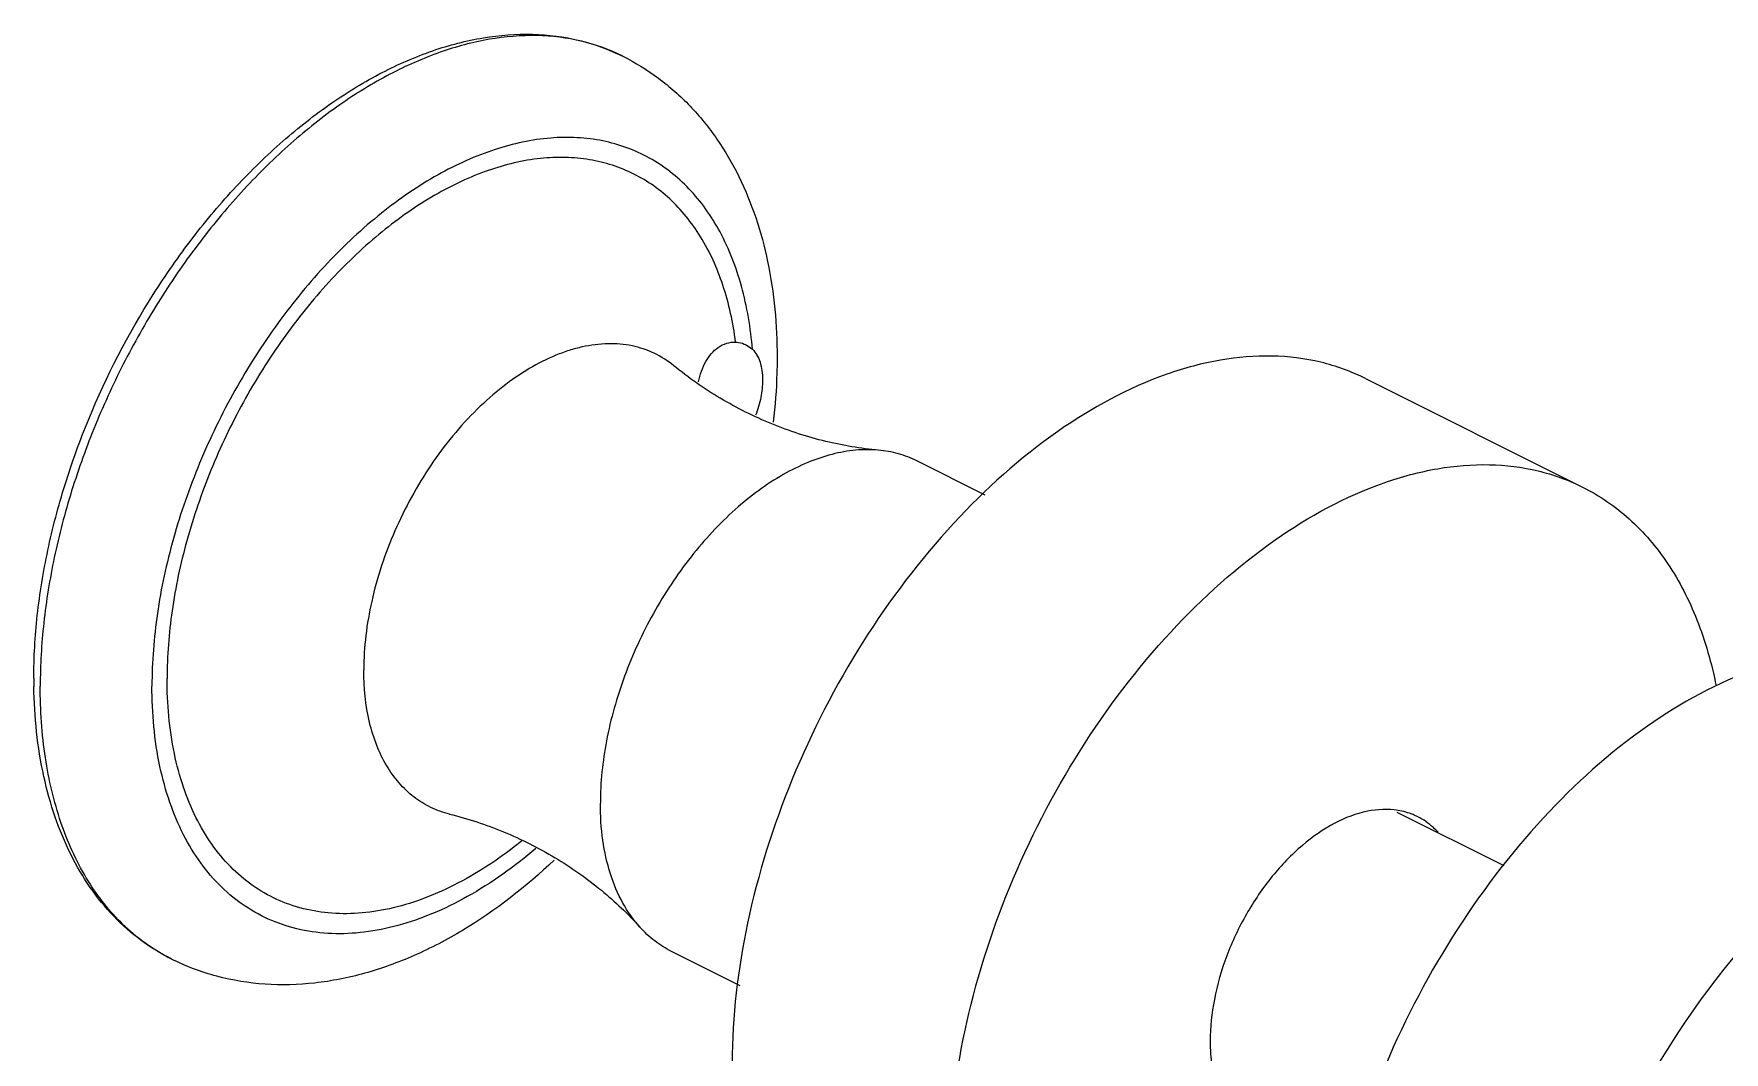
# Model space of a CAD drawing. Header units: millimetres. Extents: x 0 to 2524, y 0 to 1785.
# Drawn here: x 1777.71 to 1808.53, y 945.57 to 964.13 of the extents above; entities that cross this region are included whole.
import ezdxf

# ---------------------------------------------------------------- set-up
doc = ezdxf.new("R2010")
doc.units = ezdxf.units.MM
doc.header["$LTSCALE"] = 0.1
doc.layers.get('0').update_dxf_attribs({"lineweight": 13})

msp = doc.modelspace()

# ---------------------------------------------------------------- linework, layer by layer
for p, q in [((1790.7, 958.463), (1790.815, 958.381)), ((1801.989, 957.849), (1805.949, 955.869)), ((1795.06, 955.724), (1793.814, 956.347)), ((1804.521, 948.963), (1802.57, 949.938)), ((1790.59, 946.778), (1789.341, 947.403))]:
    msp.add_line(p, q)
for centre, radius, start, end in [((1787.314, 952.384), 9.6, 179.9984, 180.9071), ((1781.956, 950.594), 3.759, 225.0129, 226.7782)]:
    msp.add_arc(centre, radius, start, end)
for points, knots in [([(1777.714, 952.384), (1777.714, 952.767), (1777.76, 953.551), (1777.954, 954.734), (1778.269, 955.931), (1778.844, 957.52), (1779.628, 959.034), (1780.591, 960.415), (1781.381, 961.353), (1782.228, 962.179), (1783.118, 962.879), (1784.034, 963.437), (1784.962, 963.843), (1785.888, 964.085), (1786.794, 964.155), (1787.661, 964.046), (1788.2, 963.849), (1788.451, 963.724)], [0, 0, 0, 0, 0.064392, 0.131647, 0.201143, 0.272162, 0.415339, 0.485947, 0.554787, 0.621163, 0.684524, 0.744511, 0.801011, 0.854192, 0.904538, 0.952812, 1, 1, 1, 1]), ([(1788.451, 963.724), (1788.213, 963.843), (1787.701, 964.028), (1786.871, 964.129), (1785.995, 964.056), (1785.091, 963.812), (1784.174, 963.405), (1783.262, 962.843), (1782.373, 962.137), (1781.523, 961.301), (1780.728, 960.351), (1780.004, 959.307), (1779.365, 958.188), (1778.823, 957.016), (1778.389, 955.814), (1778.072, 954.606), (1777.878, 953.415), (1777.831, 952.627), (1777.831, 952.242)], [0, 0, 0, 0, 0.044728, 0.090878, 0.139645, 0.191855, 0.247942, 0.307978, 0.371741, 0.438771, 0.508434, 0.579966, 0.65252, 0.725202, 0.797117, 0.867392, 0.935255, 1, 1, 1, 1]), ([(1788.451, 963.724), (1788.679, 963.61), (1789.116, 963.341), (1789.694, 962.828), (1790.186, 962.221), (1790.585, 961.535), (1790.893, 960.782), (1791.186, 959.687), (1791.264, 958.822), (1791.264, 958.239)], [0, 0, 0, 0, 0.117673, 0.235898, 0.355517, 0.47726, 0.601982, 0.73041, 1, 1, 1, 1]), ([(1790.815, 958.381), (1790.782, 958.77), (1790.66, 959.508), (1790.332, 960.364), (1789.974, 960.942), (1789.669, 961.313), (1789.324, 961.626), (1788.942, 961.878), (1788.528, 962.068), (1788.084, 962.192), (1787.616, 962.251), (1786.952, 962.24), (1786.077, 962.05), (1785.034, 961.575), (1784.007, 960.868), (1783.029, 959.954), (1782.134, 958.866), (1781.353, 957.641), (1780.713, 956.323), (1780.236, 954.957), (1779.94, 953.593), (1779.868, 952.684), (1779.868, 952.242)], [0, 0, 0, 0, 0.060668, 0.115786, 0.141527, 0.166263, 0.19025, 0.213796, 0.237246, 0.260949, 0.285234, 0.310391, 0.364073, 0.42318, 0.487841, 0.557448, 0.630876, 0.706653, 0.783115, 0.858548, 0.931312, 1, 1, 1, 1]), ([(1790.508, 958.512), (1790.462, 958.864), (1790.319, 959.532), (1789.976, 960.297), (1789.617, 960.806), (1789.316, 961.129), (1788.979, 961.398), (1788.61, 961.61), (1788.212, 961.764), (1787.789, 961.858), (1787.345, 961.89), (1786.717, 961.852), (1785.896, 961.642), (1784.922, 961.167), (1783.966, 960.482), (1783.059, 959.609), (1782.231, 958.579), (1781.51, 957.427), (1780.921, 956.192), (1780.482, 954.915), (1780.21, 953.641), (1780.143, 952.792), (1780.143, 952.38)], [0, 0, 0, 0, 0.059234, 0.113112, 0.13837, 0.162746, 0.186509, 0.209975, 0.233483, 0.257366, 0.281932, 0.307438, 0.36193, 0.421832, 0.487154, 0.557238, 0.630949, 0.706842, 0.783298, 0.858659, 0.931345, 1, 1, 1, 1]), ([(1789.38, 958.083), (1789.27, 958.172), (1789.029, 958.325), (1788.617, 958.462), (1788.17, 958.498), (1787.785, 958.448), (1787.471, 958.363), (1787.141, 958.243), (1786.727, 958.033), (1786.246, 957.7), (1785.615, 957.142), (1784.912, 956.281), (1784.261, 955.093), (1783.839, 953.827), (1783.729, 952.956), (1783.729, 952.537)], [0, 0, 0, 0, 0.045457, 0.091053, 0.138397, 0.188784, 0.215426, 0.243102, 0.301617, 0.364333, 0.430871, 0.57254, 0.719929, 0.864947, 1, 1, 1, 1]), ([(1789.83, 957.787), (1789.845, 957.853), (1789.881, 957.98), (1789.959, 958.156), (1790.06, 958.305), (1790.145, 958.384), (1790.191, 958.416)], [0, 0, 0, 0, 0.27551, 0.534773, 0.776204, 1, 1, 1, 1]), ([(1790.191, 958.416), (1790.238, 958.449), (1790.34, 958.5), (1790.454, 958.515), (1790.508, 958.512)], [0, 0, 0, 0, 0.512105, 1, 1, 1, 1]), ([(1790.508, 958.512), (1790.525, 958.511), (1790.591, 958.505), (1790.656, 958.485), (1790.7, 958.463)], [0, 0, 0, 0, 0.256374, 1, 1, 1, 1]), ([(1790.815, 958.381), (1790.847, 958.351), (1790.903, 958.277), (1790.959, 958.143), (1790.991, 957.989), (1790.998, 957.879), (1790.998, 957.822)], [0, 0, 0, 0, 0.219713, 0.45454, 0.713834, 1, 1, 1, 1]), ([(1793.109, 956.543), (1792.787, 956.572), (1792.126, 956.683), (1791.155, 957), (1790.22, 957.464), (1789.647, 957.864), (1789.38, 958.083)], [0, 0, 0, 0, 0.237163, 0.489672, 0.746978, 1, 1, 1, 1]), ([(1801.989, 957.849), (1801.731, 957.978), (1801.174, 958.18), (1800.272, 958.29), (1799.32, 958.21), (1797.963, 957.844), (1796.249, 956.905), (1794.378, 955.22), (1792.747, 953.063), (1791.475, 950.594), (1790.657, 947.998), (1790.446, 946.224), (1790.446, 945.369)], [0, 0, 0, 0, 0.044775, 0.090975, 0.139791, 0.192059, 0.308038, 0.438782, 0.579979, 0.725236, 0.867427, 1, 1, 1, 1]), ([(1791.264, 958.239), (1791.264, 958.141), (1791.258, 957.747), (1791.229, 957.352), (1791.195, 957.056)], [0, 0, 0, 0, 0.246109, 1, 1, 1, 1]), ([(1790.998, 957.822), (1790.998, 957.716), (1790.975, 957.496), (1790.915, 957.284), (1790.873, 957.178)], [0, 0, 0, 0, 0.482703, 1, 1, 1, 1]), ([(1793.109, 956.543), (1792.972, 956.555), (1792.687, 956.553), (1792.253, 956.475), (1791.81, 956.323), (1791.198, 956.019), (1790.453, 955.466), (1789.657, 954.603), (1788.978, 953.575), (1788.457, 952.443), (1788.126, 951.277), (1788.042, 950.488), (1788.042, 950.107)], [0, 0, 0, 0, 0.046206, 0.095139, 0.147281, 0.202845, 0.323793, 0.455911, 0.594923, 0.735532, 0.872205, 1, 1, 1, 1]), ([(1793.814, 956.347), (1793.705, 956.401), (1793.475, 956.489), (1793.233, 956.532), (1793.109, 956.543)], [0, 0, 0, 0, 0.494396, 1, 1, 1, 1]), ([(1794.406, 943.389), (1794.406, 944.244), (1794.617, 946.019), (1795.435, 948.614), (1796.706, 951.083), (1798.338, 953.24), (1800.208, 954.925), (1801.923, 955.864), (1803.28, 956.23), (1804.232, 956.31), (1805.134, 956.2), (1805.691, 955.998), (1805.949, 955.869)], [0, 0, 0, 0, 0.132573, 0.274764, 0.420021, 0.561218, 0.691962, 0.807941, 0.860209, 0.909025, 0.955225, 1, 1, 1, 1]), ([(1805.949, 955.869), (1806.256, 955.716), (1806.841, 955.313), (1807.55, 954.477), (1808.081, 953.434), (1808.3, 952.656), (1808.382, 952.245)], [0, 0, 0, 0, 0.227906, 0.465837, 0.72159, 1, 1, 1, 1]), ([(1812.737, 952.475), (1812.479, 952.604), (1811.922, 952.806), (1811.02, 952.916), (1810.068, 952.836), (1808.711, 952.47), (1806.997, 951.531), (1805.126, 949.846), (1803.495, 947.689), (1802.223, 945.22), (1801.405, 942.624), (1801.194, 940.85), (1801.194, 939.995)], [0, 0, 0, 0, 0.044775, 0.090975, 0.139791, 0.192059, 0.308038, 0.438782, 0.579979, 0.725236, 0.867427, 1, 1, 1, 1]), ([(1785.293, 949.908), (1785.175, 949.937), (1784.946, 950.019), (1784.633, 950.213), (1784.361, 950.472), (1784.133, 950.791), (1783.953, 951.165), (1783.775, 951.745), (1783.729, 952.216), (1783.729, 952.537)], [0, 0, 0, 0, 0.109958, 0.219702, 0.332144, 0.449834, 0.574657, 0.707818, 1, 1, 1, 1]), ([(1780.222, 947.266), (1780.028, 947.363), (1779.654, 947.594), (1779.155, 948.036), (1778.725, 948.568), (1778.368, 949.178), (1778.086, 949.86), (1777.806, 950.874), (1777.724, 951.682), (1777.715, 952.232)], [0, 0, 0, 0, 0.11147, 0.224467, 0.340498, 0.460814, 0.586436, 0.71804, 1, 1, 1, 1]), ([(1779.298, 947.936), (1779.057, 948.177), (1778.621, 948.751), (1778.163, 949.776), (1777.888, 950.962), (1777.831, 951.805), (1777.831, 952.242)], [0, 0, 0, 0, 0.220176, 0.458315, 0.718059, 1, 1, 1, 1]), ([(1786.865, 949.28), (1786.478, 948.951), (1785.868, 948.514), (1785, 948.087), (1784.369, 947.867), (1783.751, 947.741), (1783.152, 947.713), (1782.581, 947.783), (1782.046, 947.951), (1781.556, 948.216), (1781.119, 948.572), (1780.74, 949.015), (1780.425, 949.536), (1780.177, 950.129), (1779.931, 951.029), (1779.868, 951.751), (1779.868, 952.242)], [0, 0, 0, 0, 0.147841, 0.216177, 0.280646, 0.341456, 0.399064, 0.454192, 0.507799, 0.561013, 0.615003, 0.670853, 0.72945, 0.791428, 0.857156, 1, 1, 1, 1]), ([(1786.61, 949.418), (1786.246, 949.126), (1785.675, 948.741), (1784.866, 948.373), (1784.281, 948.189), (1783.708, 948.092), (1783.155, 948.085), (1782.629, 948.167), (1782.138, 948.338), (1781.689, 948.597), (1781.288, 948.939), (1780.941, 949.359), (1780.653, 949.851), (1780.426, 950.407), (1780.202, 951.249), (1780.143, 951.922), (1780.143, 952.38)], [0, 0, 0, 0, 0.146382, 0.214011, 0.27786, 0.338185, 0.395484, 0.450505, 0.504213, 0.55771, 0.612124, 0.668484, 0.727625, 0.79013, 0.856345, 1, 1, 1, 1]), ([(1816.697, 950.495), (1816.439, 950.624), (1815.882, 950.826), (1814.98, 950.936), (1814.028, 950.856), (1812.671, 950.49), (1810.956, 949.551), (1809.086, 947.866), (1807.454, 945.709), (1806.183, 943.24), (1805.365, 940.645), (1805.154, 938.87), (1805.154, 938.015)], [0, 0, 0, 0, 0.044775, 0.090975, 0.139791, 0.192059, 0.308038, 0.438782, 0.579979, 0.725236, 0.867427, 1, 1, 1, 1]), ([(1788.762, 947.848), (1788.642, 947.981), (1788.429, 948.289), (1788.204, 948.828), (1788.07, 949.445), (1788.042, 949.881), (1788.042, 950.107)], [0, 0, 0, 0, 0.221293, 0.460208, 0.719712, 1, 1, 1, 1]), ([(1785.293, 949.908), (1785.627, 949.826), (1786.291, 949.607), (1787.223, 949.138), (1788.06, 948.551), (1788.546, 948.089), (1788.762, 947.848)], [0, 0, 0, 0, 0.253014, 0.510326, 0.762839, 1, 1, 1, 1]), ([(1802.583, 949.975), (1802.4, 950.005), (1801.993, 949.986), (1801.393, 949.753), (1800.806, 949.341), (1800.264, 948.776), (1799.8, 948.093), (1799.443, 947.336), (1799.216, 946.553), (1799.158, 946.021), (1799.158, 945.765)], [0, 0, 0, 0, 0.093572, 0.199663, 0.319772, 0.451823, 0.591482, 0.73317, 0.871159, 1, 1, 1, 1]), ([(1802.944, 949.859), (1802.916, 949.873), (1802.801, 949.925), (1802.677, 949.959), (1802.583, 949.975)], [0, 0, 0, 0, 0.248116, 1, 1, 1, 1]), ([(1803.313, 949.579), (1803.286, 949.608), (1803.176, 949.717), (1803.047, 949.807), (1802.944, 949.859)], [0, 0, 0, 0, 0.255015, 1, 1, 1, 1]), ([(1787.2, 949.069), (1786.69, 948.588), (1785.868, 947.944), (1784.668, 947.315), (1783.762, 946.986), (1782.846, 946.803), (1781.933, 946.779), (1781.045, 946.923), (1780.486, 947.134), (1780.222, 947.266)], [0, 0, 0, 0, 0.274411, 0.404127, 0.529101, 0.650114, 0.768233, 0.884521, 1, 1, 1, 1]), ([(1780.222, 947.266), (1780.07, 947.343), (1779.774, 947.519), (1779.507, 947.737), (1779.382, 947.855)], [0, 0, 0, 0, 0.496662, 1, 1, 1, 1]), ([(1789.341, 947.403), (1789.233, 947.457), (1789.024, 947.588), (1788.845, 947.756), (1788.762, 947.848)], [0, 0, 0, 0, 0.494396, 1, 1, 1, 1]), ([(1799.158, 945.765), (1799.158, 945.615), (1799.177, 945.326), (1799.291, 944.804), (1799.476, 944.451), (1799.641, 944.271)], [0, 0, 0, 0, 0.281083, 0.541691, 1, 1, 1, 1])]:
    msp.add_open_spline(points, degree=3, knots=knots)

doc.saveas('drawing.dxf')
